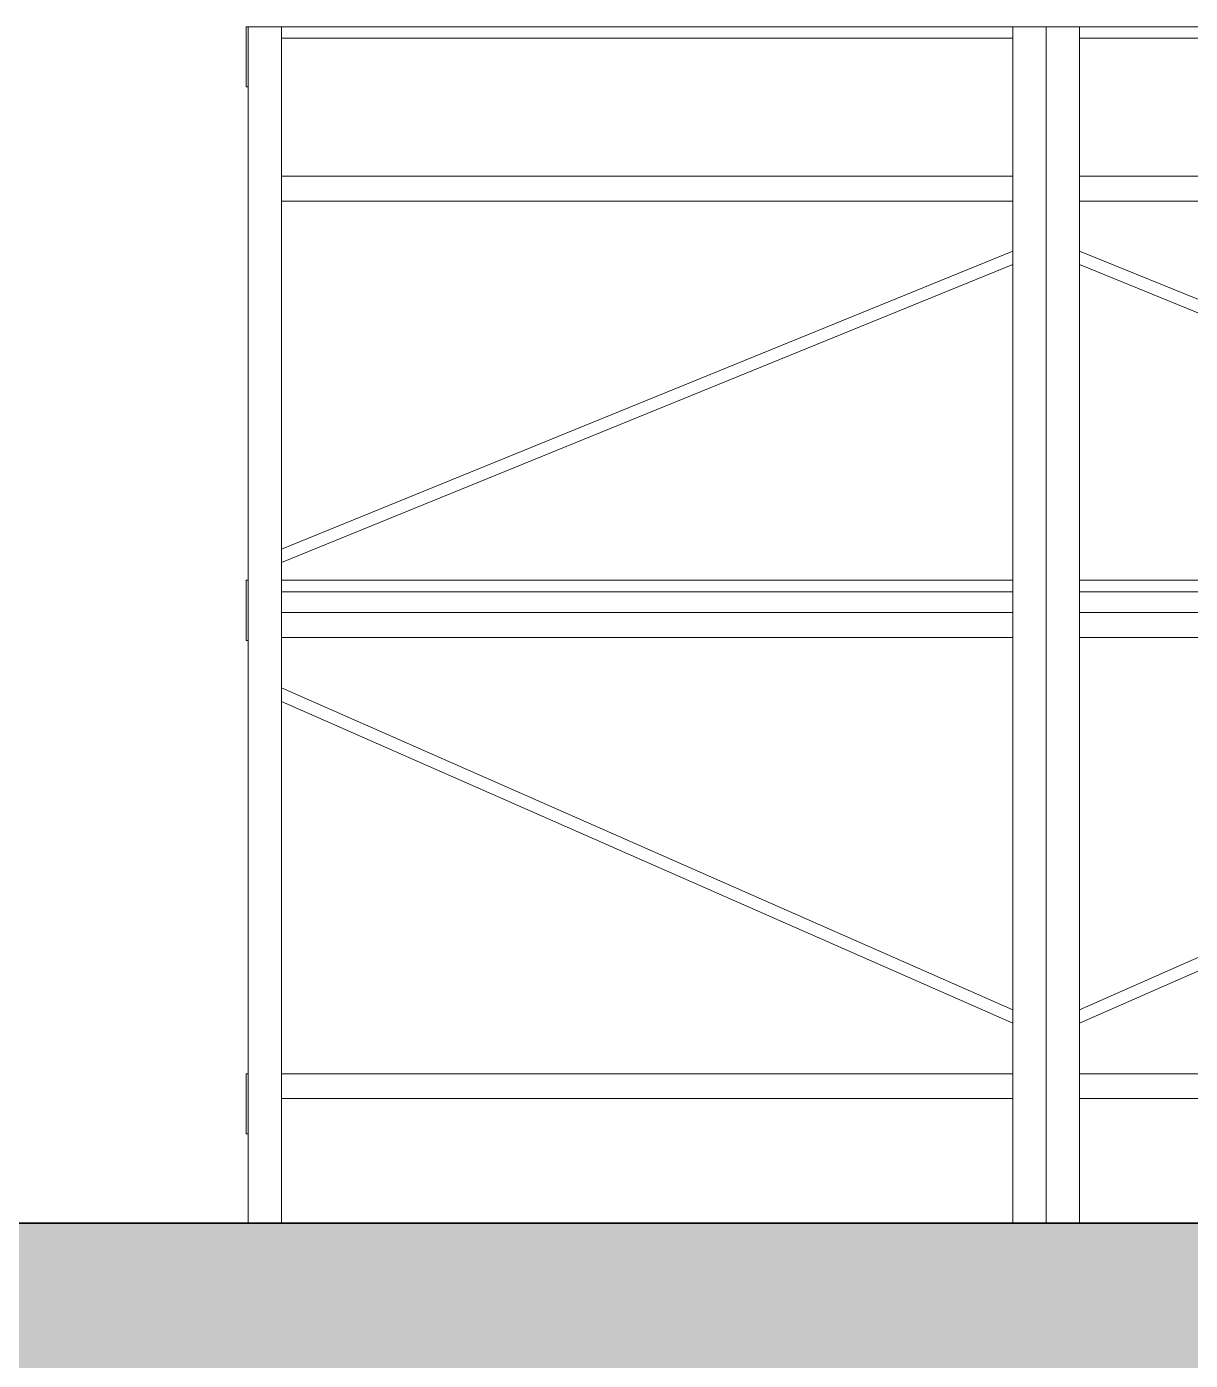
# Model space of a CAD drawing. Header units: centimetres. Extents: x -11896 to 2794, y -437 to 1921.
# Drawn here: x -3507.1 to -3329.3, y 73.1 to 276.9 of the extents above; entities that cross this region are included whole.
import ezdxf

# ---------------------------------------------------------------- set-up
doc = ezdxf.new("R2010")
doc.units = ezdxf.units.CM
doc.linetypes.add('Centre', pattern=[3.175, 0.635, -0.475, 1.59, -0.475])
for name, color, linetype, lineweight in [('A-FLOR', 7, 'Continuous', 9), ('A-FLOR-LEVL', 7, 'Continuous', 9), ('A-FLOR-PATT', 7, 'Continuous', 35), ('Q-SPCQ', 7, 'Continuous', 9)]:
    doc.layers.add(name, color=color, linetype=linetype, lineweight=lineweight)

# ---------------------------------------------------------------- blocks, each defined once
blk = doc.blocks.new('PQ_RVR_EST-01_ZZ_ZZ_MO_T_A_rvt-2-Sección 2-2')
at = {"layer": 'A-FLOR-PATT', "lineweight": 9, "true_color": 0x9a9a9a}
blk.add_hatch(color=253, dxfattribs=at).paths.add_polyline_path([(-115.52, 44), (-115.52, 94), (-5125.17, 94), (-5125.17, 44), (-133.39, 44)])
at = {"layer": 'A-FLOR', "lineweight": 35}
blk.add_line((-2968.87, 94), (-5125.17, 94), dxfattribs=at)
blk = doc.blocks.new('RVR-Rack Almacenamiento - Default-1745759-Sección 2-2')
at = {"layer": 'Q-SPCQ', "color": 253, "true_color": 0xaaaaaa}
for p, q in [((-4924.22, 276.88), (-4923.9, 276.88)), ((-4924.22, 267.67), (-4924.22, 276.88)), ((-4923.9, 276.88), (-4918.82, 276.88)), ((-4923.9, 94), (-4923.9, 276.88)), ((-4918.82, 276.88), (-4807.06, 276.88)), ((-4918.82, 94), (-4918.82, 276.88)), ((-4807.06, 276.88), (-4801.98, 276.88)), ((-4807.06, 94), (-4807.06, 276.88)), ((-4801.98, 94), (-4801.98, 276.88)), ((-4807.06, 275.13), (-4918.82, 275.13)), ((-4923.9, 267.67), (-4924.22, 267.67)), ((-4918.82, 254.02), (-4807.06, 254.02)), ((-4918.82, 250.21), (-4807.06, 250.21)), ((-4918.82, 197.03), (-4807.06, 242.58)), ((-4807.06, 240.53), (-4918.82, 194.97)), ((-4924.22, 192.27), (-4923.9, 192.27)), ((-4924.22, 183.06), (-4924.22, 192.27)), ((-4918.82, 192.27), (-4807.06, 192.27)), ((-4807.06, 190.52), (-4918.82, 190.52)), ((-4918.82, 187.34), (-4807.06, 187.34)), ((-4918.82, 183.53), (-4807.06, 183.53)), ((-4923.9, 183.06), (-4924.22, 183.06)), ((-4918.82, 175.84), (-4807.06, 126.64)), ((-4807.06, 124.56), (-4918.82, 173.76)), ((-4924.22, 116.86), (-4923.9, 116.86)), ((-4924.22, 107.65), (-4924.22, 116.86)), ((-4918.82, 116.86), (-4807.06, 116.86)), ((-4918.82, 113.05), (-4807.06, 113.05)), ((-4923.9, 107.65), (-4924.22, 107.65))]:
    blk.add_line(p, q, dxfattribs=at)
blk = doc.blocks.new('RVR-Rack Almacenamiento - Default-1745858-Sección 2-2')
at = {"layer": 'Q-SPCQ', "color": 253, "true_color": 0xaaaaaa}
for p, q in [((-4801.98, 276.88), (-4796.9, 276.88)), ((-4801.98, 276.88), (-4801.98, 94)), ((-4796.9, 276.88), (-4685.14, 276.88)), ((-4796.9, 276.88), (-4796.9, 94)), ((-4685.14, 276.88), (-4680.06, 276.88)), ((-4685.14, 276.88), (-4685.14, 94)), ((-4680.06, 276.88), (-4679.74, 276.88)), ((-4680.06, 276.88), (-4680.06, 94)), ((-4679.74, 276.88), (-4679.74, 267.67)), ((-4685.14, 275.13), (-4796.9, 275.13)), ((-4679.74, 267.67), (-4680.06, 267.67)), ((-4796.9, 254.02), (-4685.14, 254.02)), ((-4796.9, 250.21), (-4685.14, 250.21)), ((-4796.9, 242.58), (-4685.14, 197.03)), ((-4685.14, 194.97), (-4796.9, 240.53)), ((-4796.9, 192.27), (-4685.14, 192.27)), ((-4680.06, 192.27), (-4679.74, 192.27)), ((-4679.74, 192.27), (-4679.74, 183.06)), ((-4685.14, 190.52), (-4796.9, 190.52)), ((-4796.9, 187.34), (-4685.14, 187.34)), ((-4796.9, 183.53), (-4685.14, 183.53)), ((-4679.74, 183.06), (-4680.06, 183.06)), ((-4796.9, 126.64), (-4685.14, 175.84)), ((-4685.14, 173.76), (-4796.9, 124.56)), ((-4796.9, 116.86), (-4685.14, 116.86)), ((-4680.06, 116.86), (-4679.74, 116.86)), ((-4679.74, 116.86), (-4679.74, 107.65)), ((-4796.9, 113.05), (-4685.14, 113.05)), ((-4679.74, 107.65), (-4680.06, 107.65))]:
    blk.add_line(p, q, dxfattribs=at)

msp = doc.modelspace()

# ---------------------------------------------------------------- hatches: boundary and pattern name
at = {"layer": 'A-FLOR-PATT', "lineweight": 9, "true_color": 0x9a9a9a}
msp.add_hatch(color=253, dxfattribs=at).paths.add_polyline_path([(1317.265, 44), (1317.265, 94), (-3674.508, 94), (-3674.508, 44), (1261.618, 44)])

# ---------------------------------------------------------------- linework, layer by layer
at = {"layer": 'A-FLOR', "lineweight": 35}
msp.add_line((-1518.206, 94), (-3674.508, 94), dxfattribs=at)
at = {"layer": 'A-FLOR-LEVL', "color": 253, "linetype": 'Centre', "true_color": 0xaaaaaa}
msp.add_line((-4027.666, 94), (1679.934, 94), dxfattribs=at)

# ---------------------------------------------------------------- block references
at = {"lineweight": 5}
msp.add_blockref('PQ_RVR_EST-01_ZZ_ZZ_MO_T_A_rvt-2-Sección 2-2', (1450.659, 0), dxfattribs=at)
at = {"layer": 'Q-SPCQ', "color": 253, "true_color": 0xaaaaaa}
for name in ['RVR-Rack Almacenamiento - Default-1745759-Sección 2-2', 'RVR-Rack Almacenamiento - Default-1745858-Sección 2-2']:
    msp.add_blockref(name, (1450.659, 0), dxfattribs=at)

doc.saveas('drawing.dxf')
